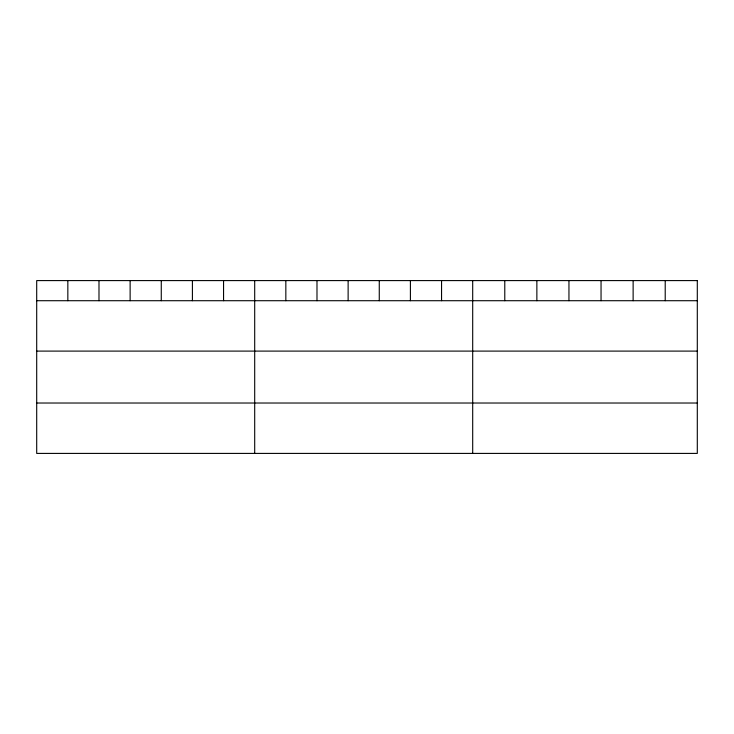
<?xml version="1.0" encoding="UTF-8"?>
<svg xmlns="http://www.w3.org/2000/svg" width="734" height="734" viewBox="0 0 734 734"><rect width="100%" height="100%" fill="white"/><g stroke="black" fill="none" stroke-linecap="round" stroke-linejoin="round"><path stroke-width="1.1" d="M36.7 300.711L697.3 300.711M36.7 351.1L697.3 351.1M36.7 403.021L697.3 403.021M665.215 280.59L665.215 300.711M633.13 280.59L633.13 300.711M601.045 280.59L601.045 300.711M568.951 280.59L568.951 300.711M536.866 280.59L536.866 300.711M504.781 280.59L504.781 300.711M472.696 280.59L472.696 453.41M441.556 280.59L441.556 300.711M410.407 280.59L410.407 300.711M379.267 280.59L379.267 300.711M348.127 280.59L348.127 300.711M316.987 280.59L316.987 300.711M285.838 280.59L285.838 300.711M254.698 280.59L254.698 453.41M223.558 280.59L223.558 300.711M192.409 280.59L192.409 300.711M161.269 280.59L161.269 300.711M130.129 280.59L130.129 300.711M98.989 280.59L98.989 300.711M67.84 280.59L67.84 300.711M697.3 280.59L36.7 280.59L36.7 453.41L697.3 453.41L697.3 280.59"/></g></svg>
